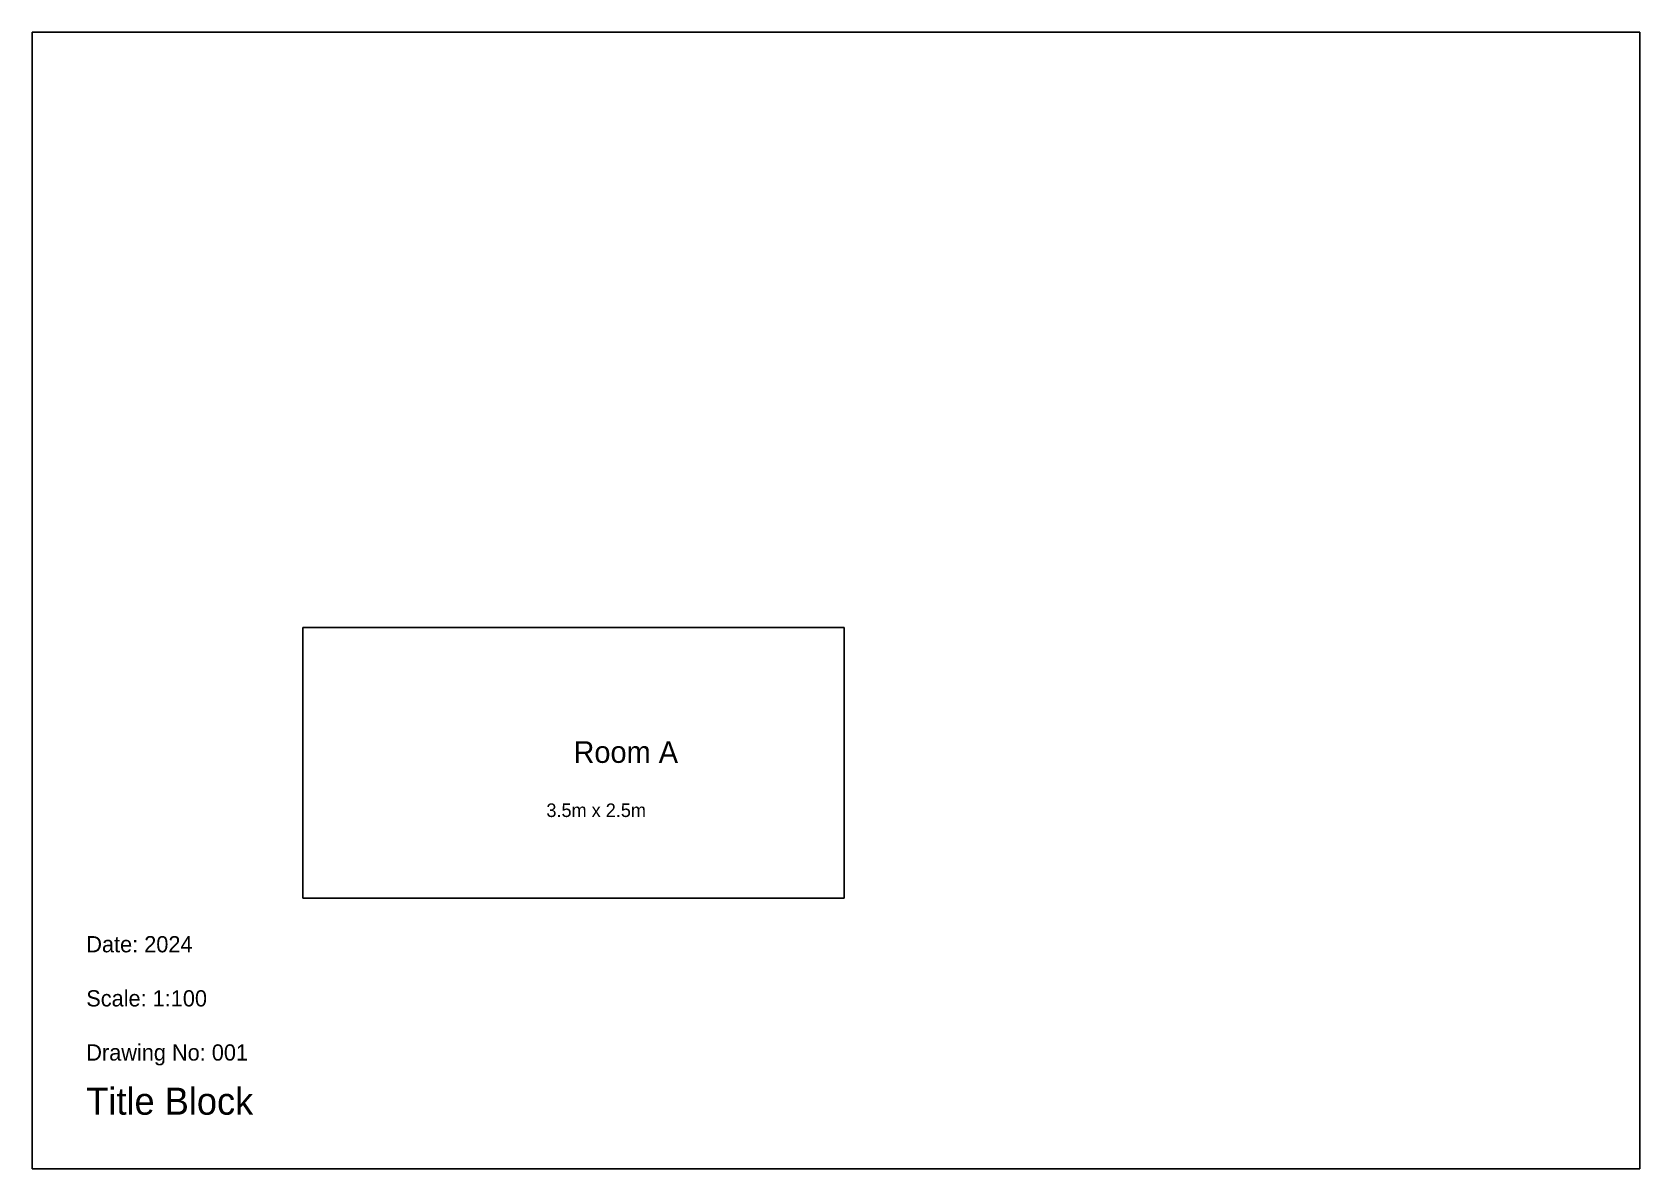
# Model space of a CAD drawing. Header units: metres. Extents: x 0 to 297, y 0 to 210.
import ezdxf

# ---------------------------------------------------------------- set-up
doc = ezdxf.new("R2010")
doc.units = ezdxf.units.M

msp = doc.modelspace()

# ---------------------------------------------------------------- linework, layer by layer
for p, q in [((297, 210), (0, 210)), ((0, 210), (0, 0)), ((297, 0), (297, 210)), ((150, 100), (50, 100)), ((50, 100), (50, 50)), ((150, 50), (150, 100)), ((50, 50), (150, 50)), ((0, 0), (297, 0))]:
    msp.add_line(p, q)

# ---------------------------------------------------------------- texts
for s, height, p in [('Room A', 4, (100, 75)), ('3.5m x 2.5m', 2.5, (95, 65)), ('Date: 2024', 3, (10, 40)), ('Scale: 1:100', 3, (10, 30)), ('Drawing No: 001', 3, (10, 20)), ('Title Block', 5, (10, 10))]:
    msp.add_text(s, height=height).set_placement(p)

doc.saveas('drawing.dxf')
